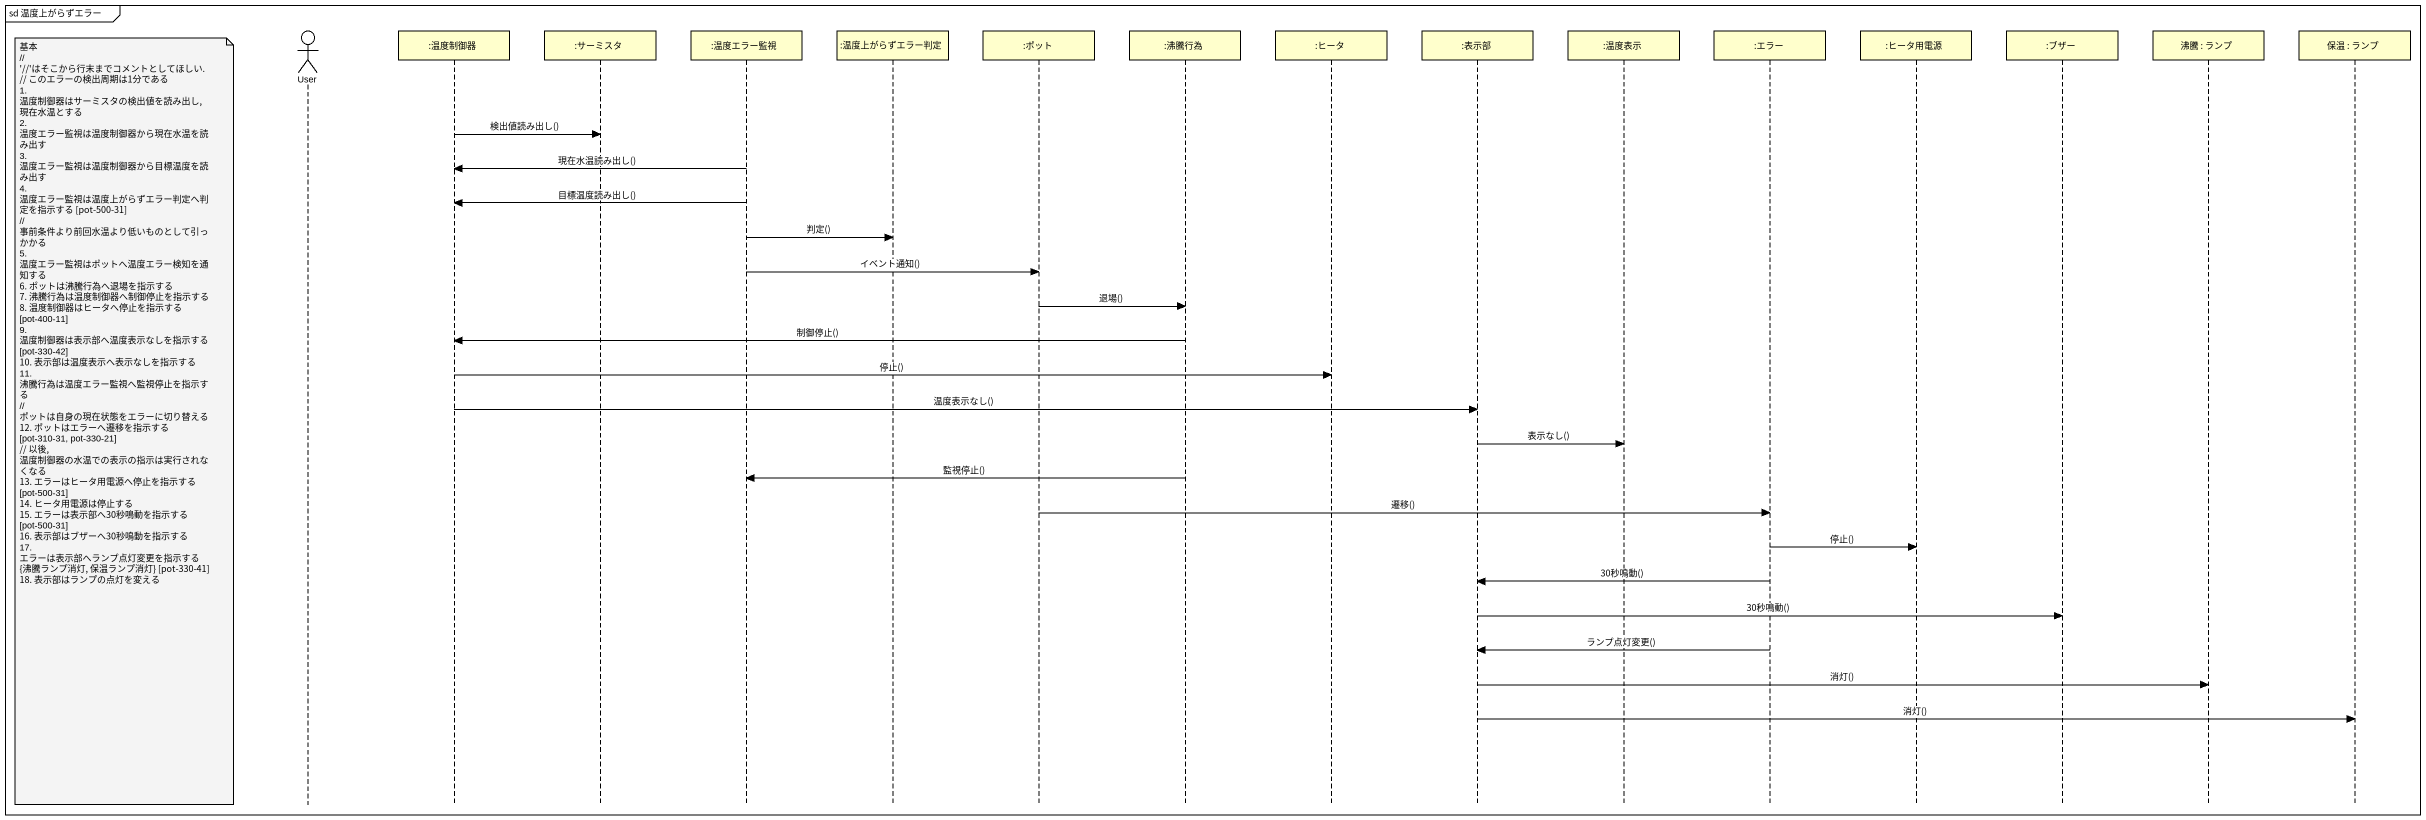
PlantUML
@startuml
mainframe sd 温度上がらずエラー
hide footbox
actor User
participant ":温度制御器" as 温度制御器
participant ":サーミスタ" as サーミスタ
participant ":温度エラー監視" as 温度エラー監視
participant ":温度上がらずエラー判定" as 温度上がらずエラー判定
participant ":ポット" as ポット
participant ":沸騰行為" as 沸騰行為
participant ":ヒータ" as ヒータ
participant ":表示部" as 表示部
participant ":温度表示" as 温度表示
participant ":エラー" as エラー
participant ":ヒータ用電源" as ヒータ用電源
participant ":ブザー" as ブザー
participant "沸騰 : ランプ" as 沸騰
participant "保温 : ランプ" as 保温

温度制御器 -> サーミスタ : 検出値読み出し()
温度エラー監視 -> 温度制御器 : 現在水温読み出し()
温度エラー監視 -> 温度制御器 : 目標温度読み出し()
温度エラー監視 -> 温度上がらずエラー判定 : 判定()
温度エラー監視 -> ポット : イベント通知()
ポット -> 沸騰行為 : 退場()
沸騰行為 -> 温度制御器 : 制御停止()
温度制御器 -> ヒータ : 停止()
温度制御器 -> 表示部 : 温度表示なし()
note left of User
  基本
  ~// '~//'はそこから行末までコメントとしてほしい.
  // このエラーの検出周期は1分である
  1. 温度制御器はサーミスタの検出値を読み出し, 現在水温とする
  2. 温度エラー監視は温度制御器から現在水温を読み出す
  3. 温度エラー監視は温度制御器から目標温度を読み出す
  4. 温度エラー監視は温度上がらずエラー判定へ判定を指示する [pot-500-31]
  // 事前条件より前回水温より低いものとして引っかかる
  5. 温度エラー監視はポットへ温度エラー検知を通知する
  6. ポットは沸騰行為へ退場を指示する
  7. 沸騰行為は温度制御器へ制御停止を指示する
  8. 温度制御器はヒータへ停止を指示する [pot-400-11]
  9. 温度制御器は表示部へ温度表示なしを指示する [pot-330-42]
  10. 表示部は温度表示へ表示なしを指示する
  11. 沸騰行為は温度エラー監視へ監視停止を指示する
  // ポットは自身の現在状態をエラーに切り替える
  12. ポットはエラーへ遷移を指示する [pot-310-31, pot-330-21]
  // 以後, 温度制御器の水温での表示の指示は実行されなくなる
  13. エラーはヒータ用電源へ停止を指示する [pot-500-31]
  14. ヒータ用電源は停止する
  15. エラーは表示部へ30秒鳴動を指示する [pot-500-31]
  16. 表示部はブザーへ30秒鳴動を指示する
  17. エラーは表示部へランプ点灯変更を指示する {沸騰ランプ消灯, 保温ランプ消灯} [pot-330-41]
  18. 表示部はランプの点灯を変える
end note
表示部 -> 温度表示 : 表示なし()
沸騰行為 -> 温度エラー監視 : 監視停止()
ポット -> エラー : 遷移()
エラー -> ヒータ用電源 : 停止()
エラー -> 表示部 : 30秒鳴動()
表示部 -> ブザー : 30秒鳴動()
エラー -> 表示部 : ランプ点灯変更()
表示部 -> 沸騰 : 消灯()
表示部 -> 保温 : 消灯()
@enduml
